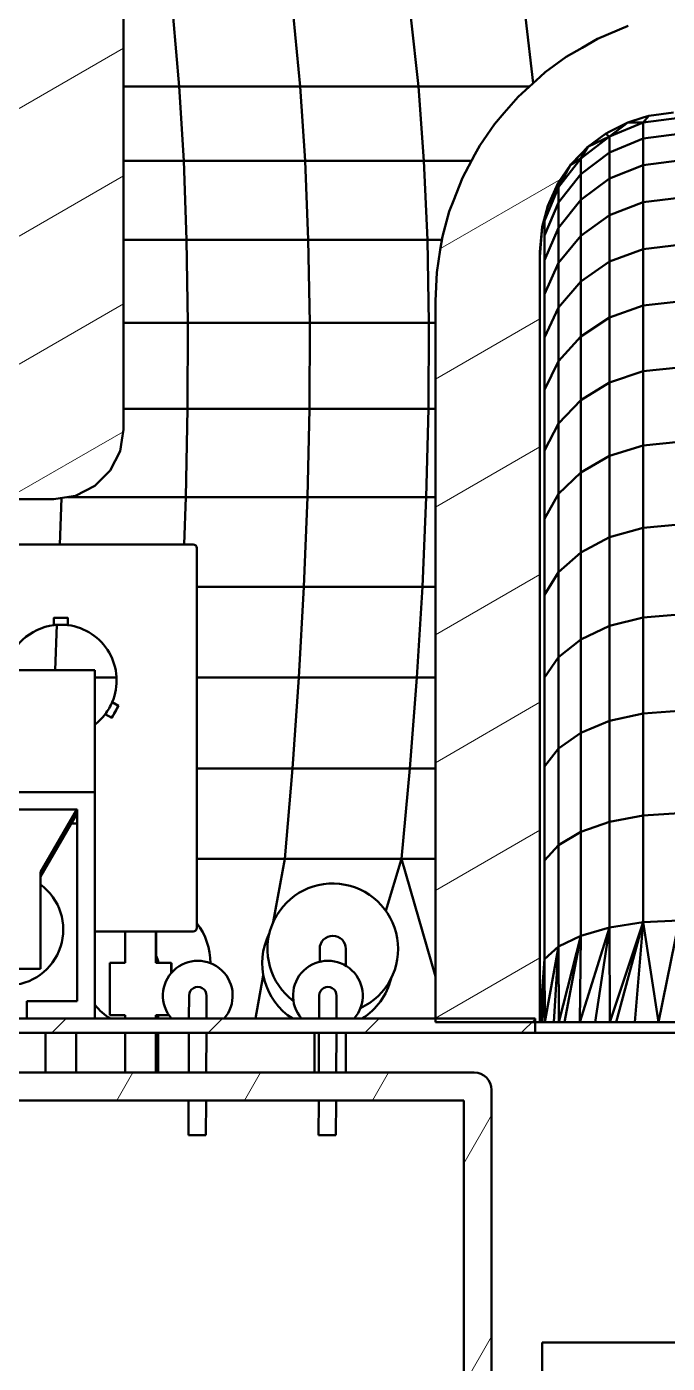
# Model space of a CAD drawing. Header units: millimetres. Extents: x -232 to 1390, y -69 to 653.
# Drawn here: x 194.02 to 212.4, y 288.53 to 326.87 of the extents above; entities that cross this region are included whole.
import ezdxf

# ---------------------------------------------------------------- set-up
doc = ezdxf.new("R2010")
doc.units = ezdxf.units.MM
doc.layers.add('Видимый контур (ГОСТ)', color=7, linetype='Continuous', lineweight=50)
doc.layers.add('Штриховка (ГОСТ)', color=7, linetype='Continuous', lineweight=18)

msp = doc.modelspace()

# ---------------------------------------------------------------- hatches: boundary and pattern name
at = {"layer": 'Штриховка (ГОСТ)'}
h = msp.add_hatch(dxfattribs=at)
h.set_pattern_fill('ANSI31', color=256, scale=25.4, angle=-15, style=0)
h.set_pattern_definition([(30, (0, 0), (-1.5875, 2.74963), [])])
h.paths.add_polyline_path([(243.533, 332.223), (243.621, 332.092), (244.2, 331.053), (244.35, 330.694), (244.424, 330.362), (244.459, 330.201), (244.476, 329.93), (244.444, 329.639), (244.415, 329.363), (244.341, 329.101), (244.264, 328.939), (244.096, 328.587), (243.939, 328.364), (243.892, 328.317), (243.538, 327.96), (243.354, 327.828), (243.316, 327.802), (242.803, 327.553), (242.695, 327.521), (242.542, 327.477), (241.976, 327.412), (214.141, 327.412), (213.094, 327.346), (212.685, 327.269), (212.07, 327.153), (211.36, 326.938), (211.27, 326.9), (210.394, 326.53), (209.949, 326.272), (209.492, 326.008), (208.894, 325.571), (208.748, 325.439), (208.117, 324.866), (207.718, 324.401), (207.439, 324.075), (207.018, 323.464), (206.878, 323.206), (206.519, 322.542), (206.261, 321.88), (206.14, 321.571), (205.946, 320.856), (205.884, 320.468), (205.78, 319.824), (205.741, 319.012), (205.741, 315.86), (205.741, 313.661), (205.741, 312.003), (205.741, 311.233), (205.741, 309.84), (205.741, 308.694), (205.741, 307.715), (205.741, 306.779), (205.741, 305.899), (205.741, 305.113), (205.741, 304.395), (205.741, 303.412), (205.741, 302.731), (205.741, 302.09), (205.741, 301.479), (205.741, 299.59), (205.741, 298.979), (205.741, 298.419), (205.741, 298.386), (205.741, 298.317), (207.245, 298.317), (208.055, 298.317), (208.604, 298.317), (208.741, 298.317), (208.741, 298.633), (208.741, 299.276), (208.741, 301.2), (208.741, 301.843), (208.741, 302.515), (208.741, 303.229), (208.741, 304.234), (208.741, 304.989), (208.741, 305.816), (208.741, 306.744), (208.741, 307.712), (208.741, 308.755), (208.741, 309.986), (208.741, 311.498), (208.741, 312.32), (208.741, 314.166), (208.741, 316.675), (208.741, 320.412), (208.806, 321.131), (208.889, 321.444), (208.966, 321.736), (209.266, 322.393), (209.617, 322.911), (209.924, 323.23), (210.118, 323.432), (210.621, 323.804), (210.746, 323.867), (211.265, 324.13), (211.708, 324.267), (211.863, 324.314), (212.577, 324.408), (212.741, 324.412), (245.612, 324.412), (246.09, 324.45), (246.39, 324.531), (246.693, 324.613), (247.044, 324.775), (247.118, 324.827), (247.559, 325.129), (247.742, 325.308), (247.836, 325.398), (248.204, 325.902), (248.377, 326.247), (248.505, 326.669), (248.558, 326.845), (248.606, 327.228), (248.587, 327.447), (248.53, 328.102), (248.395, 328.543), (248.395, 328.543), (248.095, 329.524), (247.668, 330.545), (247.668, 330.545), (246.948, 332.269), (246.839, 332.45), (246.839, 332.45), (245.777, 334.221), (245.777, 334.221), (245.413, 334.829), (244.542, 335.9), (244.542, 335.9), (243.589, 337.073), (243.127, 337.514), (243.127, 337.514), (241.507, 339.06), (241.507, 339.06), (241.268, 339.288), (239.67, 340.512), (239.67, 340.512), (238.297, 341.564), (237.687, 341.951), (237.687, 341.951), (234.489, 343.979), (233.235, 344.648), (233.235, 344.648), (228.797, 347.019), (228.374, 347.214), (228.374, 347.214), (223.31, 349.546), (223.31, 349.546), (222.149, 350.081), (218.332, 351.61), (218.332, 351.61), (215.485, 352.751), (213.723, 353.335), (213.723, 353.335), (209.929, 354.593), (208.735, 354.96), (208.727, 354.962), (207.511, 355.295), (207.511, 352.19), (208.215, 351.985), (209.019, 351.734), (212.387, 350.657), (212.825, 350.5), (215.603, 349.505), (217.374, 348.8), (219.115, 348.107), (222.324, 346.718), (223.246, 346.319), (226.999, 344.559), (227.345, 344.384), (229.78, 343.144), (230.254, 342.903), (232.115, 341.867), (233.016, 341.365), (234.318, 340.564), (235.347, 339.931), (236.359, 339.237), (237.314, 338.582), (238.21, 337.888), (238.973, 337.298), (239.855, 336.518), (240.374, 336.059), (241.283, 335.123), (241.668, 334.726), (242.503, 333.698), (242.734, 333.414)])
h.paths.add_polyline_path([(124.773, 350.488), (126.323, 351.018), (128.575, 351.734), (129.378, 351.985), (129.955, 352.152), (130.083, 352.19), (130.083, 355.295), (129.915, 355.249), (128.867, 354.962), (128.859, 354.96), (127.665, 354.593), (123.87, 353.338), (123.87, 353.338), (122.243, 352.799), (119.262, 351.609), (119.262, 351.609), (115.59, 350.143), (114.285, 349.543), (114.285, 349.543), (109.22, 347.213), (109.219, 347.213), (108.797, 347.019), (105.902, 345.536), (104.357, 344.653), (104.357, 344.653), (101.684, 343.126), (99.917, 341.938), (99.917, 341.938), (98.302, 340.852), (97.91, 340.532), (97.91, 340.532), (96.094, 339.05), (96.093, 339.05), (95.589, 338.639), (94.481, 337.502), (94.481, 337.502), (93.4, 336.393), (93.042, 335.91), (93.042, 335.91), (91.798, 334.23), (91.798, 334.23), (91.622, 333.993), (90.793, 332.431), (90.793, 332.431), (90.176, 331.266), (89.921, 330.549), (89.921, 330.549), (89.206, 328.54), (89.206, 328.54), (89.096, 328.23), (88.989, 327.614), (88.988, 327.449), (88.987, 327.228), (89.081, 326.666), (89.09, 326.612), (89.217, 326.247), (89.386, 325.941), (89.518, 325.7), (89.758, 325.398), (89.855, 325.312), (90.224, 324.981), (90.474, 324.824), (90.55, 324.775), (91.127, 324.536), (91.2, 324.519), (91.504, 324.45), (91.982, 324.412), (124.853, 324.412), (125.57, 324.347), (125.731, 324.314), (125.885, 324.265), (126.418, 324.093), (126.849, 323.868), (126.973, 323.804), (127.549, 323.367), (127.674, 323.233), (127.976, 322.911), (128.31, 322.407), (128.375, 322.308), (128.627, 321.736), (128.701, 321.443), (128.804, 321.036), (128.853, 320.412), (128.853, 316.9), (128.853, 314.312), (128.853, 312.422), (128.853, 311.605), (128.853, 310.063), (128.853, 308.813), (128.853, 307.756), (128.853, 306.789), (128.853, 305.851), (128.853, 305.016), (128.853, 304.255), (128.853, 303.25), (128.853, 302.531), (128.853, 301.854), (128.853, 301.207), (128.853, 299.283), (128.853, 298.637), (128.853, 298.419), (128.853, 298.317), (129.538, 298.317), (131.853, 298.317), (131.853, 298.389), (131.853, 298.419), (131.853, 298.986), (131.853, 299.601), (131.853, 301.49), (131.853, 302.104), (131.853, 302.749), (131.853, 303.436), (131.853, 304.419), (131.853, 305.143), (131.853, 305.937), (131.853, 306.828), (131.853, 307.762), (131.853, 308.754), (131.853, 309.919), (131.853, 311.34), (131.853, 312.104), (131.853, 313.802), (131.853, 316.069), (131.853, 319.012), (131.788, 320.054), (131.716, 320.469), (131.648, 320.856), (131.354, 321.863), (130.941, 322.819), (130.721, 323.208), (130.576, 323.464), (129.965, 324.318), (129.883, 324.407), (129.258, 325.083), (128.848, 325.442), (128.7, 325.571), (127.842, 326.174), (127.648, 326.277), (126.922, 326.662), (126.325, 326.902), (126.233, 326.938), (125.223, 327.223), (124.91, 327.271), (124.194, 327.379), (123.453, 327.412), (95.618, 327.412), (95.346, 327.427), (94.9, 327.528), (94.79, 327.553), (94.539, 327.657), (94.247, 327.84), (94.056, 327.96), (93.853, 328.141), (93.709, 328.322), (93.498, 328.587), (93.367, 328.825), (93.328, 328.936), (93.179, 329.363), (93.134, 329.631), (93.135, 330.201), (93.17, 330.362), (93.244, 330.694), (93.394, 331.053), (94.063, 332.223), (94.16, 332.393), (95.051, 333.668), (95.082, 333.705), (96.083, 334.9), (96.307, 335.127), (97.272, 336.109), (97.739, 336.538), (99.228, 337.787), (99.377, 337.897), (100.986, 339.085), (101.23, 339.245), (103.063, 340.451), (103.27, 340.573), (105.476, 341.873), (105.78, 342.052), (107.817, 343.138), (108.865, 343.697), (110.252, 344.376), (112.146, 345.304), (115.269, 346.721), (115.903, 347.009), (119.583, 348.559), (120.218, 348.805), (123.034, 349.895)])
h.paths.add_polyline_path([(142.297, 346.317), (140.797, 346.317), (140.797, 346.283), (140.797, 344.875), (140.797, 315.317), (140.846, 315.008), (140.895, 314.699), (141.037, 314.42), (141.179, 314.141), (141.4, 313.92), (141.621, 313.699), (141.9, 313.557), (142.179, 313.415), (142.488, 313.366), (142.797, 313.317), (168.797, 313.317), (194.797, 313.317), (195.106, 313.366), (195.415, 313.415), (195.694, 313.557), (195.973, 313.699), (196.194, 313.92), (196.415, 314.141), (196.557, 314.42), (196.699, 314.699), (196.748, 315.008), (196.797, 315.317), (196.797, 344.875), (196.797, 346.283), (196.797, 346.317), (195.297, 346.317), (193.797, 346.317), (193.797, 346.283), (193.797, 344.895), (193.797, 316.817), (193.785, 316.74), (193.772, 316.662), (193.737, 316.593), (193.701, 316.523), (193.646, 316.468), (193.591, 316.412), (193.521, 316.377), (193.451, 316.341), (193.374, 316.329), (193.297, 316.317), (168.797, 316.317), (144.297, 316.317), (144.22, 316.329), (144.142, 316.341), (144.073, 316.377), (144.003, 316.412), (143.948, 316.468), (143.892, 316.523), (143.857, 316.593), (143.821, 316.662), (143.809, 316.74), (143.797, 316.817), (143.797, 344.895), (143.797, 346.317), (143.628, 346.317)])
h = msp.add_hatch(dxfattribs=at)
h.set_pattern_fill('ANSI31', color=256, scale=25.4, style=0)
h.set_pattern_definition([(45, (0, 0), (-2.245064, 2.245064), [])])
h.paths.add_polyline_path([(172.842, 298.419), (172.842, 298.008), (208.604, 298.008), (208.604, 298.317), (208.604, 298.419), (205.741, 298.419)])
h.paths.add_polyline_path([(164.478, 298.008), (164.478, 298.419), (131.853, 298.419), (128.853, 298.419), (128.701, 298.419), (128.701, 298.008)])
h.paths.add_polyline_path([(164.842, 298.419), (164.842, 298.008), (172.478, 298.008), (172.478, 298.419), (171.809, 298.419), (170.959, 298.419), (166.359, 298.419), (165.509, 298.419)])
h = msp.add_hatch(dxfattribs=at)
h.set_pattern_fill('ANSI31', color=256, scale=25.4, angle=15, style=0)
h.set_pattern_definition([(60, (0, 0), (-2.74963, 1.5875), [])])
edge = h.paths.add_edge_path()
edge.add_line((188.555, 296.372), (188.555, 288.321))
edge.add_line((188.555, 288.321), (188.555, 282.923))
edge.add_line((188.555, 282.923), (188.555, 274.872))
edge.add_ellipse((189.055, 274.872), major_axis=(0, -0.5), ratio=1, start_angle=270, end_angle=360)
edge.add_line((189.055, 274.372), (206.855, 274.372))
edge.add_ellipse((206.855, 274.872), major_axis=(0.5, 0), ratio=1, start_angle=270, end_angle=360)
edge.add_line((207.355, 274.872), (207.355, 282.923))
edge.add_line((207.355, 282.923), (207.355, 288.321))
edge.add_line((207.355, 288.321), (207.355, 296.372))
edge.add_ellipse((206.855, 296.372), major_axis=(0, 0.5), ratio=1, start_angle=270, end_angle=360)
edge.add_line((206.855, 296.872), (189.055, 296.872))
edge.add_ellipse((189.055, 296.372), major_axis=(-0.5, 0), ratio=1, start_angle=270, end_angle=360)
h.paths.add_polyline_path([(206.555, 275.172), (189.355, 275.172), (189.355, 296.072), (206.555, 296.072)], flags=0)

# ---------------------------------------------------------------- linework, layer by layer
at = {"layer": 'Видимый контур (ГОСТ)'}
for p, q in [((196.797, 315.317), (196.797, 346.283)), ((196.797, 315.317), (196.797, 344.875)), ((198.395, 325.157), (198.221, 327.143)), ((201.866, 325.157), (201.671, 327.143)), ((205.257, 325.157), (205.042, 327.143)), ((208.548, 325.258), (208.326, 327.143)), ((211.27, 326.9), (210.394, 326.53)), ((210.394, 326.53), (209.949, 326.272)), ((209.492, 326.008), (208.894, 325.571)), ((209.949, 326.272), (209.492, 326.008)), ((208.894, 325.571), (208.748, 325.439)), ((196.797, 325.157), (198.395, 325.157)), ((198.522, 323.024), (198.395, 325.157)), ((201.866, 325.157), (198.395, 325.157)), ((202.007, 323.024), (201.866, 325.157)), ((205.257, 325.157), (201.866, 325.157)), ((205.413, 323.024), (205.257, 325.157)), ((205.257, 325.157), (208.437, 325.157)), ((208.748, 325.439), (208.117, 324.866)), ((208.117, 324.866), (207.718, 324.401)), ((207.718, 324.401), (207.439, 324.075)), ((212.577, 324.408), (211.863, 324.314)), ((207.439, 324.075), (207.018, 323.464)), ((211.265, 324.13), (210.741, 323.724)), ((210.741, 323.724), (211.706, 324.122)), ((211.265, 324.13), (210.746, 323.867)), ((211.708, 324.267), (211.265, 324.13)), ((211.706, 324.122), (211.265, 324.13)), ((211.863, 324.314), (211.706, 324.122)), ((211.706, 324.122), (212.741, 324.258)), ((211.706, 324.122), (211.706, 323.662)), ((211.863, 324.314), (211.708, 324.267)), ((209.913, 323.091), (210.741, 323.724)), ((210.621, 323.804), (210.118, 323.432)), ((210.118, 323.432), (210.741, 323.724)), ((210.746, 323.867), (210.621, 323.804)), ((210.741, 323.724), (210.621, 323.804)), ((210.741, 323.724), (210.741, 323.269)), ((210.741, 323.269), (211.706, 323.662)), ((211.706, 323.662), (212.741, 323.796)), ((211.706, 323.662), (211.706, 322.9)), ((207.018, 323.464), (206.878, 323.206)), ((209.924, 323.23), (209.617, 322.911)), ((210.118, 323.432), (209.913, 323.091)), ((209.913, 322.644), (210.741, 323.269)), ((210.118, 323.432), (209.924, 323.23)), ((210.741, 323.269), (210.741, 322.515)), ((196.797, 323.024), (198.522, 323.024)), ((198.603, 320.758), (198.522, 323.024)), ((202.007, 323.024), (198.522, 323.024)), ((202.097, 320.758), (202.007, 323.024)), ((205.413, 323.024), (202.007, 323.024)), ((205.512, 320.758), (205.413, 323.024)), ((205.413, 323.024), (206.78, 323.024)), ((206.878, 323.206), (206.519, 322.542)), ((209.617, 322.911), (209.266, 322.393)), ((209.277, 322.266), (209.913, 323.091)), ((209.617, 322.911), (209.277, 322.266)), ((209.913, 323.091), (209.617, 322.911)), ((209.913, 323.091), (209.913, 322.644)), ((210.741, 322.515), (211.706, 322.9)), ((211.706, 322.9), (212.741, 323.031)), ((211.706, 322.9), (211.706, 321.841)), ((206.519, 322.542), (206.261, 321.88)), ((209.277, 321.829), (209.913, 322.644)), ((209.913, 322.644), (209.913, 321.903)), ((209.913, 321.903), (210.741, 322.515)), ((210.741, 322.515), (210.741, 321.468)), ((208.877, 321.305), (209.277, 322.266)), ((209.266, 322.393), (208.966, 321.736)), ((208.966, 321.736), (209.277, 322.266)), ((209.277, 322.266), (209.266, 322.393)), ((209.277, 322.266), (209.277, 321.829)), ((206.261, 321.88), (206.14, 321.571)), ((208.877, 320.88), (209.277, 321.829)), ((208.966, 321.736), (208.877, 321.305)), ((208.966, 321.736), (208.889, 321.444)), ((209.277, 321.105), (209.913, 321.903)), ((209.277, 321.829), (209.277, 321.105)), ((209.913, 321.903), (209.913, 320.874)), ((210.741, 321.468), (211.706, 321.841)), ((211.706, 321.841), (212.741, 321.969)), ((211.706, 321.841), (211.706, 320.496)), ((206.14, 321.571), (205.946, 320.856)), ((208.889, 321.444), (208.806, 321.131)), ((208.877, 321.305), (208.806, 321.131)), ((208.877, 321.305), (208.877, 320.88)), ((209.913, 320.874), (210.741, 321.468)), ((210.741, 321.468), (210.741, 320.137)), ((208.806, 321.131), (208.741, 320.412)), ((208.806, 321.131), (208.741, 320.274)), ((208.877, 320.177), (209.277, 321.105)), ((209.277, 321.105), (209.277, 320.1)), ((196.797, 320.758), (198.603, 320.758)), ((202.097, 320.758), (198.603, 320.758)), ((198.638, 318.38), (198.603, 320.758)), ((202.137, 318.38), (202.097, 320.758)), ((205.512, 320.758), (202.097, 320.758)), ((205.555, 318.38), (205.512, 320.758)), ((205.512, 320.758), (205.93, 320.758)), ((205.946, 320.856), (205.884, 320.468)), ((208.877, 320.88), (208.877, 320.177)), ((209.277, 320.1), (209.913, 320.874)), ((209.913, 320.874), (209.913, 319.567)), ((211.706, 320.496), (212.741, 320.618)), ((205.884, 320.468), (205.78, 319.824)), ((208.741, 316.675), (208.741, 320.412)), ((208.877, 320.177), (208.877, 319.199)), ((210.741, 320.137), (211.706, 320.496)), ((211.706, 320.496), (211.706, 318.874)), ((205.78, 319.824), (205.741, 319.012)), ((208.877, 319.199), (209.277, 320.1)), ((209.277, 320.1), (209.277, 318.823)), ((209.913, 319.567), (210.741, 320.137)), ((210.741, 320.137), (210.741, 318.533)), ((209.277, 318.823), (209.913, 319.567)), ((209.913, 319.567), (209.913, 317.991)), ((205.741, 319.012), (205.741, 315.86)), ((208.877, 319.199), (208.877, 317.957)), ((208.877, 317.957), (209.277, 318.823)), ((209.277, 318.823), (209.277, 317.283)), ((210.741, 318.533), (211.706, 318.874)), ((211.706, 318.874), (212.741, 318.991)), ((211.706, 318.874), (211.706, 316.99)), ((196.797, 318.38), (198.638, 318.38)), ((198.638, 318.38), (198.629, 315.913)), ((202.137, 318.38), (198.638, 318.38)), ((202.137, 318.38), (202.127, 315.913)), ((205.555, 318.38), (202.137, 318.38)), ((205.555, 318.38), (205.545, 315.913)), ((205.555, 318.38), (205.741, 318.38)), ((209.913, 317.991), (210.741, 318.533)), ((210.741, 318.533), (210.741, 316.67)), ((208.877, 317.957), (208.877, 316.459)), ((209.277, 317.283), (209.913, 317.991)), ((209.913, 317.991), (209.913, 316.159)), ((208.877, 316.459), (209.277, 317.283)), ((209.277, 317.283), (209.277, 315.494)), ((211.706, 316.99), (212.741, 317.1)), ((210.741, 316.67), (211.706, 316.99)), ((211.706, 316.99), (211.706, 314.86)), ((208.741, 314.166), (208.741, 316.675)), ((208.877, 316.459), (208.877, 314.72)), ((209.913, 316.159), (210.741, 316.67)), ((210.741, 316.67), (210.741, 314.562)), ((209.277, 315.494), (209.913, 316.159)), ((209.913, 316.159), (209.913, 314.088)), ((196.797, 315.913), (198.629, 315.913)), ((198.629, 315.913), (198.578, 313.379)), ((202.127, 315.913), (198.629, 315.913)), ((202.127, 315.913), (202.07, 313.379)), ((205.545, 315.913), (202.127, 315.913)), ((205.545, 315.913), (205.482, 313.379)), ((205.545, 315.913), (205.741, 315.913)), ((205.741, 315.86), (205.741, 313.661)), ((196.748, 315.008), (196.797, 315.317)), ((208.877, 314.72), (209.277, 315.494)), ((209.277, 315.494), (209.277, 313.471)), ((196.699, 314.699), (196.748, 315.008)), ((210.741, 314.562), (211.706, 314.86)), ((211.706, 314.86), (212.741, 314.961)), ((211.706, 314.86), (211.706, 312.5)), ((196.415, 314.141), (196.557, 314.42)), ((196.557, 314.42), (196.699, 314.699)), ((208.877, 314.72), (208.877, 312.752)), ((209.913, 314.088), (210.741, 314.562)), ((210.741, 314.562), (210.741, 312.227)), ((196.194, 313.92), (196.415, 314.141)), ((208.741, 312.32), (208.741, 314.166)), ((209.277, 313.471), (209.913, 314.088)), ((209.913, 314.088), (209.913, 311.794)), ((195.694, 313.557), (195.973, 313.699)), ((195.973, 313.699), (196.194, 313.92)), ((205.741, 313.661), (205.741, 312.003)), ((168.797, 313.317), (194.797, 313.317)), ((194.797, 313.317), (195.106, 313.366)), ((195.013, 313.351), (194.972, 312.019)), ((195.106, 313.366), (195.415, 313.415)), ((195.191, 313.379), (198.578, 313.379)), ((195.415, 313.415), (195.694, 313.557)), ((198.578, 313.379), (198.53, 312.019)), ((202.07, 313.379), (198.578, 313.379)), ((202.07, 313.379), (201.968, 310.802)), ((205.482, 313.379), (202.07, 313.379)), ((205.482, 313.379), (205.369, 310.802)), ((205.482, 313.379), (205.741, 313.379)), ((208.877, 312.752), (209.277, 313.471)), ((209.277, 313.471), (209.277, 311.23)), ((208.877, 312.752), (208.877, 310.572)), ((210.741, 312.227), (211.706, 312.5)), ((211.706, 312.5), (212.741, 312.593)), ((211.706, 312.5), (211.706, 309.93)), ((208.741, 311.498), (208.741, 312.32)), ((209.913, 311.794), (210.741, 312.227)), ((210.741, 312.227), (210.741, 309.686)), ((191.196, 312.019), (198.796, 312.019)), ((198.896, 311.919), (198.896, 301.019)), ((205.741, 312.003), (205.741, 311.233)), ((209.277, 311.23), (209.913, 311.794)), ((209.913, 311.794), (209.913, 309.297)), ((208.741, 309.986), (208.741, 311.498)), ((205.741, 311.233), (205.741, 309.84)), ((208.877, 310.572), (209.277, 311.23)), ((209.277, 311.23), (209.277, 308.79)), ((201.968, 310.802), (198.896, 310.802)), ((201.968, 310.802), (201.823, 308.203)), ((205.369, 310.802), (201.968, 310.802)), ((205.369, 310.802), (205.21, 308.203)), ((205.369, 310.802), (205.741, 310.802)), ((208.877, 310.572), (208.877, 308.2)), ((194.796, 309.919), (194.796, 309.707)), ((194.796, 309.919), (195.196, 309.919)), ((195.196, 309.919), (195.196, 309.707)), ((205.741, 309.84), (205.741, 308.694)), ((208.741, 308.755), (208.741, 309.986)), ((210.741, 309.686), (211.706, 309.93)), ((211.706, 309.93), (212.741, 310.014)), ((211.706, 309.93), (211.706, 307.173)), ((194.886, 309.716), (194.83, 308.419)), ((209.913, 309.297), (210.741, 309.686)), ((210.741, 309.686), (210.741, 306.958)), ((209.277, 308.79), (209.913, 309.297)), ((209.913, 309.297), (209.913, 306.616)), ((205.741, 308.694), (205.741, 307.715)), ((208.741, 307.712), (208.741, 308.755)), ((208.877, 308.2), (209.277, 308.79)), ((209.277, 308.79), (209.277, 306.171)), ((185.967, 308.419), (195.967, 308.419)), ((195.967, 308.419), (195.967, 304.919)), ((195.967, 308.203), (196.594, 308.203)), ((201.823, 308.203), (198.896, 308.203)), ((201.823, 308.203), (201.639, 305.598)), ((205.21, 308.203), (201.823, 308.203)), ((205.21, 308.203), (205.007, 305.598)), ((205.21, 308.203), (205.741, 308.203)), ((208.877, 308.2), (208.877, 305.653)), ((196.655, 307.393), (196.471, 307.499)), ((205.741, 307.715), (205.741, 306.779)), ((208.741, 306.744), (208.741, 307.712)), ((196.455, 307.046), (196.271, 307.152)), ((196.655, 307.393), (196.455, 307.046)), ((210.741, 306.958), (211.706, 307.173)), ((211.706, 307.173), (212.741, 307.246)), ((211.706, 307.173), (211.706, 304.25)), ((205.741, 306.779), (205.741, 305.899)), ((208.741, 305.816), (208.741, 306.744)), ((209.913, 306.616), (210.741, 306.958)), ((210.741, 306.958), (210.741, 304.067)), ((209.277, 306.171), (209.913, 306.616)), ((209.913, 306.616), (209.913, 303.776)), ((208.877, 305.653), (209.277, 306.171)), ((209.277, 306.171), (209.277, 303.396)), ((201.639, 305.598), (198.896, 305.598)), ((201.639, 305.598), (201.421, 303.001)), ((205.007, 305.598), (201.639, 305.598)), ((205.007, 305.598), (204.766, 303.001)), ((205.007, 305.598), (205.741, 305.598)), ((205.741, 305.899), (205.741, 305.113)), ((208.741, 304.989), (208.741, 305.816)), ((208.877, 305.653), (208.877, 302.954)), ((185.967, 304.919), (195.967, 304.919)), ((195.967, 304.919), (195.967, 298.419)), ((205.741, 305.113), (205.741, 304.395)), ((208.741, 304.234), (208.741, 304.989)), ((195.467, 304.419), (191.467, 304.419)), ((194.412, 304.415), (194.412, 304.419)), ((194.412, 302.619), (195.457, 304.415)), ((195.457, 304.415), (194.412, 304.415)), ((194.412, 302.494), (195.457, 304.29)), ((195.457, 304.29), (195.457, 304.415)), ((195.467, 298.919), (195.467, 304.419)), ((205.741, 304.395), (205.741, 303.412)), ((208.741, 303.229), (208.741, 304.234)), ((209.913, 303.776), (210.741, 304.067)), ((210.741, 304.067), (211.706, 304.25)), ((210.741, 304.067), (210.741, 301.036)), ((211.706, 304.25), (212.741, 304.312)), ((211.706, 304.25), (211.706, 301.186)), ((195.3, 304.019), (195.467, 304.019)), ((209.277, 303.396), (209.913, 303.776)), ((209.913, 303.776), (209.913, 300.798)), ((205.741, 303.412), (205.741, 302.731)), ((208.877, 302.954), (209.277, 303.396)), ((209.277, 303.396), (209.277, 300.487)), ((201.421, 303.001), (198.896, 303.001)), ((201.086, 301.181), (201.421, 303.001)), ((204.766, 303.001), (201.421, 303.001)), ((204.324, 301.511), (204.766, 303.001)), ((204.766, 303.001), (205.741, 303.001)), ((205.741, 299.631), (204.766, 303.001)), ((208.741, 302.515), (208.741, 303.229)), ((208.877, 302.954), (208.877, 300.125)), ((194.412, 302.62), (194.412, 301.828)), ((205.741, 302.731), (205.741, 302.09)), ((208.741, 301.843), (208.741, 302.515)), ((194.412, 299.983), (194.412, 301.827)), ((205.741, 302.09), (205.741, 301.479)), ((208.741, 301.2), (208.741, 301.843)), ((205.741, 301.479), (205.741, 299.59)), ((208.741, 299.276), (208.741, 301.2)), ((209.891, 298.317), (210.741, 301.036)), ((209.913, 300.798), (210.741, 301.036)), ((210.329, 298.317), (210.741, 301.036)), ((210.741, 301.036), (211.706, 301.186)), ((210.741, 301.036), (210.748, 298.317)), ((210.748, 298.317), (211.706, 301.186)), ((211.706, 301.186), (210.926, 298.317)), ((211.463, 298.317), (211.706, 301.186)), ((211.706, 301.186), (212.741, 301.237)), ((212.148, 298.317), (211.706, 301.186)), ((212.148, 298.317), (212.741, 301.237)), ((198.796, 300.919), (195.967, 300.919)), ((196.846, 300.019), (196.846, 300.919)), ((197.726, 300.919), (197.726, 300.019)), ((197.727, 300.914), (197.726, 300.914)), ((197.727, 300.019), (197.727, 300.914)), ((209.277, 300.487), (209.913, 300.798)), ((209.287, 298.317), (209.913, 300.798)), ((209.442, 298.317), (209.913, 300.798)), ((209.913, 300.798), (209.891, 298.317)), ((202.424, 300.056), (202.424, 300.419)), ((203.174, 299.91), (203.174, 300.419)), ((208.877, 300.125), (209.277, 300.487)), ((208.879, 298.317), (209.277, 300.487)), ((209.277, 300.487), (208.886, 298.317)), ((209.136, 298.317), (209.277, 300.487)), ((209.277, 300.487), (209.287, 298.317)), ((192.522, 299.85), (194.412, 299.85)), ((194.412, 299.979), (194.412, 299.85)), ((195.967, 300.019), (195.976, 300.019)), ((195.976, 300.019), (195.976, 298.519)), ((196.846, 300.019), (196.406, 300.019)), ((196.406, 300.019), (196.406, 298.519)), ((197.726, 300.019), (198.166, 300.019)), ((198.166, 299.729), (198.166, 300.019)), ((198.166, 300.014), (198.167, 300.014)), ((198.167, 300.014), (198.167, 299.73)), ((208.741, 298.317), (208.877, 300.125)), ((208.805, 298.317), (208.877, 300.125)), ((208.877, 300.125), (208.879, 298.317)), ((200.577, 298.419), (200.805, 299.656)), ((205.741, 299.59), (205.741, 298.979)), ((198.673, 298.42), (198.676, 299.079)), ((199.173, 298.422), (199.176, 299.077)), ((202.405, 298.42), (202.408, 299.079)), ((202.905, 298.422), (202.908, 299.077)), ((208.741, 298.633), (208.741, 299.276)), ((194.017, 298.919), (195.467, 298.919)), ((194.017, 298.419), (194.017, 298.919)), ((205.741, 298.979), (205.741, 298.386)), ((208.604, 298.419), (172.842, 298.419)), ((195.976, 298.519), (195.967, 298.519)), ((196.406, 298.519), (196.846, 298.519)), ((196.407, 298.514), (196.407, 298.519)), ((196.846, 298.514), (196.407, 298.514)), ((196.846, 298.419), (196.846, 298.519)), ((197.726, 298.519), (197.726, 298.419)), ((197.726, 298.519), (198.096, 298.519)), ((198.1, 298.514), (197.727, 298.514)), ((197.727, 298.419), (197.727, 298.514)), ((197.79, 298.419), (197.79, 298.514)), ((205.741, 298.386), (205.741, 298.317)), ((205.741, 298.317), (207.245, 298.317)), ((207.245, 298.317), (208.055, 298.317)), ((208.055, 298.317), (208.741, 298.317)), ((208.604, 298.008), (208.604, 298.419)), ((208.741, 298.317), (208.741, 298.633)), ((208.741, 298.317), (208.805, 298.317)), ((208.805, 298.317), (208.879, 298.317)), ((208.879, 298.317), (208.886, 298.317)), ((208.886, 298.317), (209.136, 298.317)), ((209.136, 298.317), (209.287, 298.317)), ((209.287, 298.317), (209.442, 298.317)), ((209.442, 298.317), (209.891, 298.317)), ((209.891, 298.317), (210.329, 298.317)), ((210.329, 298.317), (210.748, 298.317)), ((210.748, 298.317), (210.926, 298.317)), ((210.926, 298.317), (211.463, 298.317)), ((211.463, 298.317), (211.709, 298.317)), ((211.709, 298.317), (212.148, 298.317)), ((212.148, 298.317), (212.741, 298.317)), ((172.842, 298.008), (208.604, 298.008)), ((194.556, 298.008), (194.556, 296.872)), ((195.436, 298.008), (195.436, 296.872)), ((196.846, 296.872), (196.846, 298.008)), ((197.726, 298.008), (197.726, 296.872)), ((197.727, 296.872), (197.727, 298.008)), ((197.79, 296.872), (197.79, 298.008)), ((198.671, 298.008), (198.666, 296.872)), ((199.171, 298.008), (199.166, 296.872)), ((202.272, 296.872), (202.272, 298.008)), ((202.403, 298.008), (202.398, 296.872)), ((202.903, 298.008), (202.898, 296.872)), ((203.174, 296.872), (203.174, 298.008)), ((208.604, 298.008), (213.808, 298.008)), ((206.855, 296.872), (189.055, 296.872)), ((189.355, 296.072), (206.555, 296.072)), ((198.663, 296.072), (198.658, 295.079)), ((199.163, 296.072), (199.158, 295.077)), ((202.395, 296.072), (202.39, 295.079)), ((202.895, 296.072), (202.89, 295.077)), ((206.555, 296.072), (206.555, 275.172)), ((207.355, 274.872), (207.355, 296.372)), ((199.158, 295.077), (198.658, 295.079)), ((202.89, 295.077), (202.39, 295.079)), ((223.808, 289.124), (208.808, 289.124)), ((208.808, 289.124), (208.808, 286.929))]:
    msp.add_line(p, q, dxfattribs=at)
for centre, radius, start, end in [((198.796, 311.919), 0.1, 0, 90), ((194.996, 308.119), 1.8, 83.6206, 96.3794), ((194.996, 308.119), 1.6, 97.1808, 169.1931), ((194.996, 308.119), 1.6, 82.8192, 97.1807), ((194.996, 308.119), 1.6, 337.1808, 82.8192), ((194.996, 308.119), 1.6, 322.8192, 337.1808), ((194.996, 308.119), 1.6, 307.3661, 322.8192), ((194.996, 308.119), 1.8, 323.6206, 336.3794), ((193.467, 300.974), 1.6, 126.2014, 53.7986), ((202.799, 300.419), 1.875, 294.9931, 232.966), ((198.796, 301.019), 0.1, 270, 0), ((197.415, 300.008), 1.875, 0.0443, 37.805), ((202.647, 300.008), 1.875, 152.9799, 237.9098), ((202.799, 300.419), 0.375, 0, 180), ((197.415, 300.008), 0.375, 1.7536, 33.693), ((198.926, 299.078), 1, 318.7962, 221.2038), ((202.658, 299.078), 1, 318.7962, 221.2038), ((202.647, 300.008), 1.875, 302.0902, 346.4174), ((198.926, 299.078), 0.25, 359.7544, 179.7544), ((202.658, 299.078), 0.25, 359.7544, 179.7544), ((197.415, 300.008), 1.875, 219.8941, 237.9098), ((206.855, 296.372), 0.5, 0, 90)]:
    msp.add_arc(centre, radius, start, end, dxfattribs=at)

doc.saveas('drawing.dxf')
